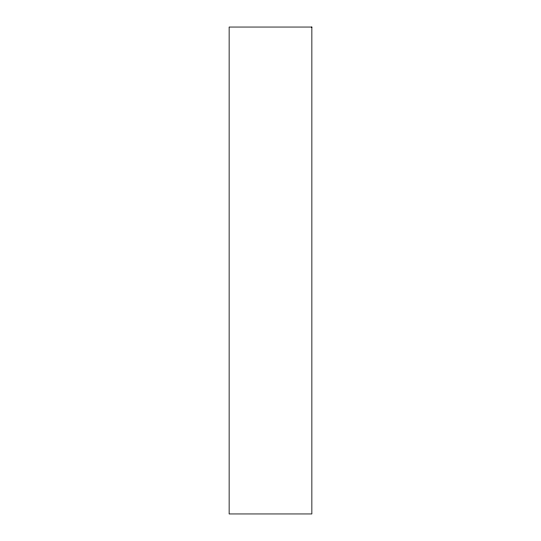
<?xml version="1.0" encoding="UTF-8"?>
<svg xmlns="http://www.w3.org/2000/svg" width="541" height="541" viewBox="0 0 541 541"><rect width="100%" height="100%" fill="white"/><g stroke="black" fill="none" stroke-linecap="round" stroke-linejoin="round"><path stroke-width="0.81" d="M311.859 27.05L229.141 27.05L229.141 513.95L311.859 513.95L311.859 27.05"/></g></svg>
